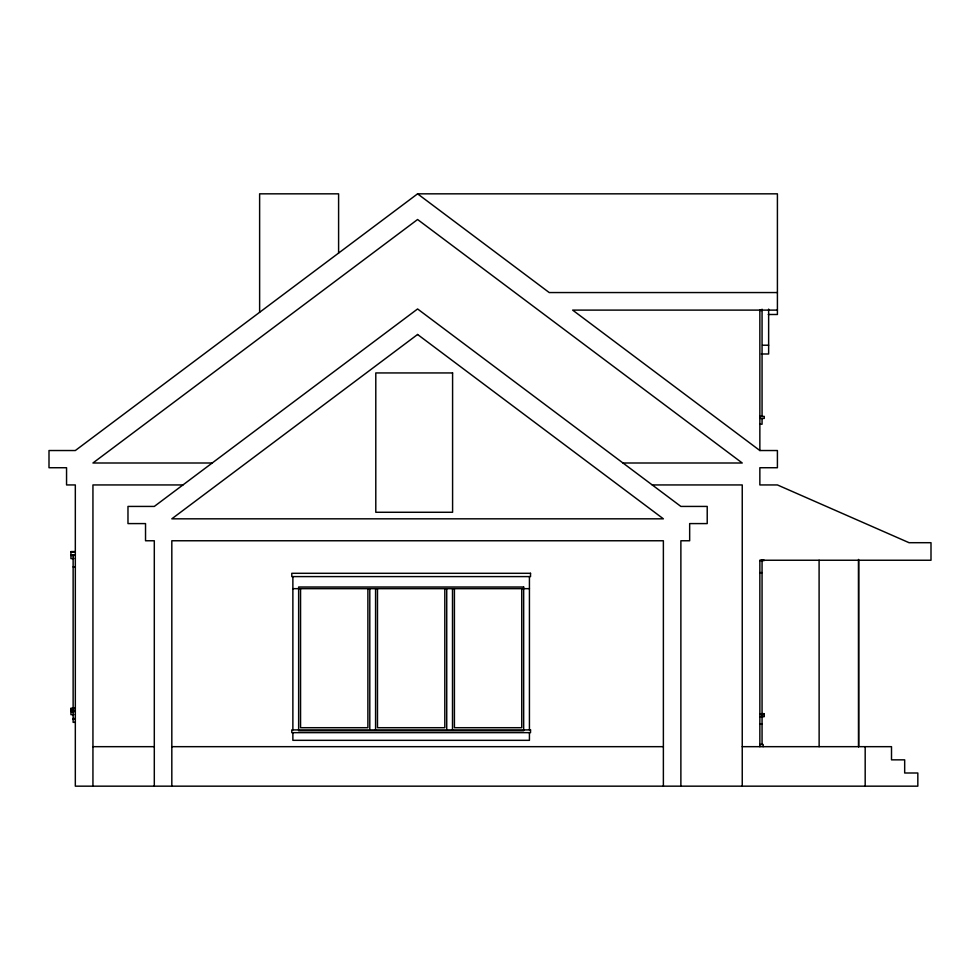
<?xml version="1.0" encoding="UTF-8"?>
<svg xmlns="http://www.w3.org/2000/svg" width="980" height="980" viewBox="0 0 980 980"><rect width="100%" height="100%" fill="white"/><g stroke="black" fill="none" stroke-linecap="round" stroke-linejoin="round"><path stroke-width="1.47" d="M768.234 314.494L777.41 314.494L777.41 193.832L417.59 193.832L75.325 450.531L49 450.531L49 467.73L66.554 467.73L66.554 484.941L75.325 484.941L75.325 786.168L917.831 786.168L917.831 773L904.675 773L904.675 759.843L891.506 759.843L891.506 746.674L742.24 746.674M777.41 292.555L549.229 292.555L417.59 193.832M777.41 310.109L572.639 310.109L759.855 450.531L777.41 450.531L777.41 467.73L759.855 467.73L759.855 484.941L777.41 484.941L909.06 542.7L931 542.7L931 560.241L759.855 560.241L759.855 746.674M759.855 310.452L762.06 310.452M762.55 345.217L768.639 345.217M761.325 353.988L768.639 353.988L768.639 309.104M759.855 416.39L764.253 416.39L764.253 418.435L759.855 418.435M759.855 424.205L762.06 424.205L762.06 418.435M212.207 463.001L92.941 463.001L417.59 219.508L742.24 463.001L622.986 463.001M182.954 484.941L92.941 484.941L92.941 786.168M652.239 484.941L742.24 484.941L742.24 786.168M75.325 551.569L70.94 551.569L70.94 558.6L73.868 558.6M70.94 552.144L75.325 552.144M70.94 554.864L75.325 554.864M70.94 555.305L73.868 555.305M70.94 555.427L73.868 555.427M761.325 560.352L764.253 560.352M759.855 560.548L764.253 560.548M73.133 566.93L75.325 566.93M759.855 572.626L762.06 572.626M292.873 588.662L529.433 588.662M75.325 708.173L70.94 708.173L70.94 711.48L73.868 711.48M70.94 708.736L73.868 708.736M70.94 708.993L73.868 708.993M70.94 710.917L75.325 710.917M73.868 711.909L70.94 711.909L70.94 714.653L73.868 714.653M761.325 713.661L764.253 713.661L764.253 716.613L759.855 716.613M759.855 713.869L764.253 713.869M761.325 716.405L764.253 716.405M73.133 718.597L75.325 718.597M73.133 719.161L75.325 719.161M75.325 722.333L73.133 722.333L73.133 710.917M759.855 724.281L762.06 724.281M759.855 744.482L763.151 744.482L763.151 746.674M92.941 746.674L154.301 746.674M171.819 746.674L663.374 746.674M865.181 746.674L865.181 786.168M858.652 560.241L858.652 746.674M858.529 559.433L858.566 746.674M819.096 560.241L819.133 746.674M762.06 309.214L762.06 416.39M762.06 560.352L762.06 744.482M759.855 310.109L759.855 450.531M680.88 786.168L680.88 540.764L689.663 540.764L689.663 523.59L707.217 523.59L707.217 506.427L680.88 506.427L417.59 308.957L154.301 506.427L127.976 506.427L127.976 523.59L145.53 523.59L145.53 540.764L154.301 540.764L154.301 786.168M663.374 786.168L663.374 540.764L171.819 540.764L171.819 786.168M529.433 576.595L529.433 729.904M529.433 732.648L529.433 740.329L292.873 740.329L292.873 732.648M521.752 588.662L521.752 727.711L454.414 727.711L454.414 588.662M452.503 588.662L452.503 729.904M446.733 588.662L446.733 729.904M444.822 588.662L444.822 727.711L377.484 727.711L377.484 588.662M375.573 588.662L375.573 729.904M369.803 588.662L369.803 729.904M367.892 588.662L367.892 727.711L300.554 727.711L300.554 588.662M338.602 253.073L338.602 193.832L259.627 193.832L259.627 312.314M292.873 576.595L292.873 729.904M73.133 554.864L73.133 708.871M417.59 334.486L171.819 518.824L663.374 518.824L417.59 334.486M452.589 372.939L375.793 372.939L375.793 512.271L452.589 512.271L452.589 372.939M530.523 573.3L291.783 573.3L291.783 576.595L530.523 576.595L530.523 573.3M523.663 587.008L298.643 587.008L298.643 730.725L523.663 730.725L523.663 587.008M530.523 729.904L291.783 729.904L291.783 732.648L530.523 732.648L530.523 729.904"/></g></svg>
